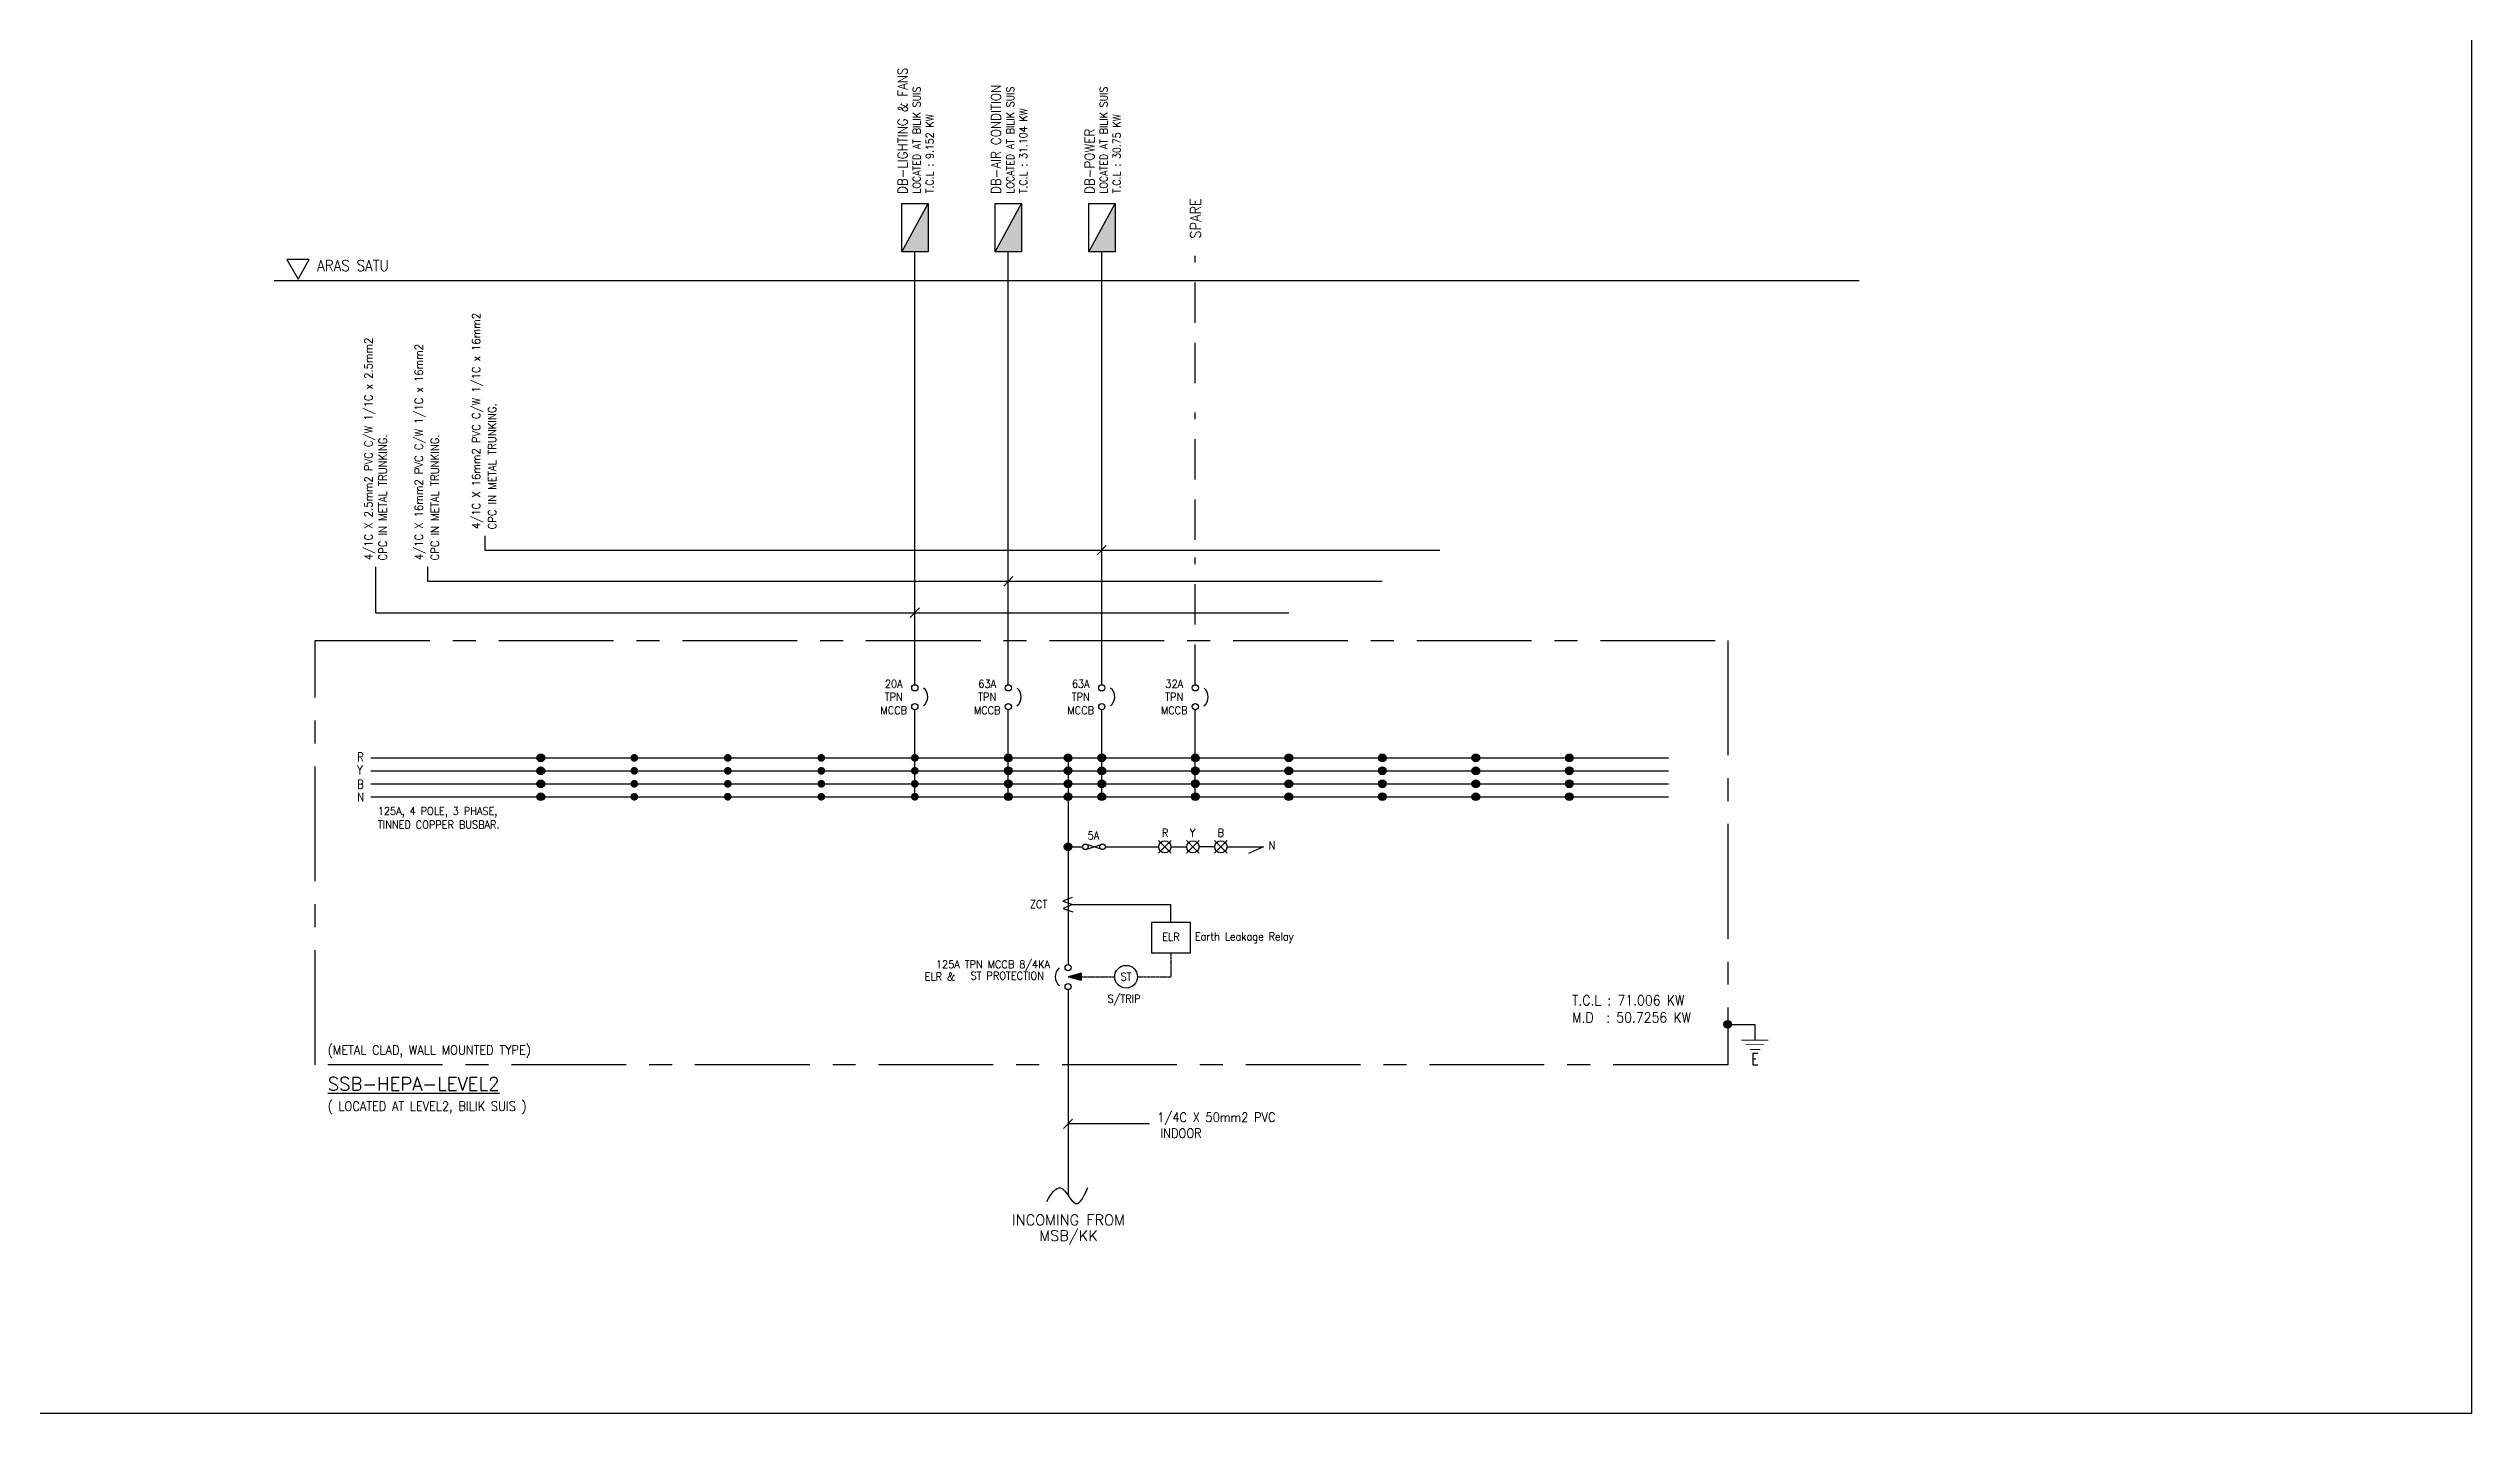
# Model space of a CAD drawing. Header units: millimetres. Extents: x 18708 to 781298, y -841 to 116768.
# Drawn here: x 675722 to 781298, y -841 to 58628 of the extents above; entities that cross this region are included whole.
import ezdxf
from ezdxf.enums import TextEntityAlignment as Align

# ---------------------------------------------------------------- set-up
doc = ezdxf.new("R2010")
doc.units = ezdxf.units.MM
for name, pattern in [('CENTERX2', [4, 2.5, -0.5, 0.5, -0.5]), ('DASHED', [0.75, 0.5, -0.25]), ('HIDDEN', [0.375, 0.25, -0.125])]:
    doc.linetypes.add(name, pattern=pattern)
for name, color, linetype in [('E-DB', 1, 'Continuous'), ('E-SCHEM', 7, 'Continuous'), ('L4', 5, 'Continuous'), ('SCHEM', 7, 'Continuous'), ('TEL', 3, 'Continuous'), ('TEXT', 2, 'Continuous')]:
    doc.layers.add(name, color=color, linetype=linetype)
doc.styles.add('230', font='ROMANS.SHX', dxfattribs={"height": 230})
doc.styles.add('300', font='ROMANS', dxfattribs={"width": 0.75, "height": 300})
doc.styles.add('400', font='ROMANS.shx', dxfattribs={"width": 0.8, "height": 4})
doc.styles.add('ROMANS', font='ROMANS', dxfattribs={"width": 0.7})

# ---------------------------------------------------------------- blocks, each defined once
blk = doc.blocks.new('E-DB')
at = {"layer": 'E-DB'}
for p, q in [((-440, 480), (440, 480)), ((-440, 480), (440, 0)), ((-440, 0), (-440, 480)), ((440, 480), (440, 0)), ((440, 0), (-440, 0))]:
    blk.add_line(p, q, dxfattribs=at)
at = {"layer": 'E-DB', "color": 7}
blk.add_solid([(-440, 0), (-440, 480), (440, 0)], dxfattribs=at)

msp = doc.modelspace()

# ---------------------------------------------------------------- hatches: boundary and pattern name
at = {"layer": 'E-SCHEM'}
for points in [[(697006, 27722, 1.0000001), (697343, 27722, 1.0000001)], [(701080, 27722, 1.0000001), (701416, 27722, 1.0000001)], [(705154, 27722, 1.0000001), (705490, 27722, 1.0000001)], [(709227, 27722, 1.0000001), (709564, 27722, 1.0000001)], [(713301, 27722, 1.0000001), (713638, 27722, 1.0000001)], [(717375, 27722, 1.0000001), (717712, 27722, 1.0000001)], [(719981, 27722, 1.0000001), (720318, 27722, 1.0000001)], [(721449, 27722, 1.0000001), (721785, 27722, 1.0000001)], [(725523, 27722, 1.0000001), (725859, 27722, 1.0000001)], [(729596, 27722, 1.0000001), (729933, 27722, 1.0000001)], [(733670, 27722, 1.0000001), (734007, 27722, 1.0000001)], [(737744, 27722, 1.0000001), (738080, 27722, 1.0000001)], [(741818, 27722, 1.0000001), (742154, 27722, 1.0000001)], [(697006, 27158, 1.0000001), (697343, 27158, 1.0000001)], [(697006, 26593, 1.0000001), (697343, 26593, 1.0000001)], [(701080, 27158, 1.0000001), (701416, 27158, 1.0000001)], [(701080, 26593, 1.0000001), (701416, 26593, 1.0000001)], [(705154, 27158, 1.0000001), (705490, 27158, 1.0000001)], [(705154, 26593, 1.0000001), (705490, 26593, 1.0000001)], [(709227, 27158, 1.0000001), (709564, 27158, 1.0000001)], [(709227, 26593, 1.0000001), (709564, 26593, 1.0000001)], [(713301, 27158, 1.0000001), (713638, 27158, 1.0000001)], [(713301, 26593, 1.0000001), (713638, 26593, 1.0000001)], [(717375, 27158, 1.0000001), (717712, 27158, 1.0000001)], [(717375, 26593, 1.0000001), (717712, 26593, 1.0000001)], [(719981, 27158, 1.0000001), (720318, 27158, 1.0000001)], [(719981, 26593, 1.0000001), (720318, 26593, 1.0000001)], [(721449, 27158, 1.0000001), (721785, 27158, 1.0000001)], [(721449, 26593, 1.0000001), (721785, 26593, 1.0000001)], [(725523, 27158, 1.0000001), (725859, 27158, 1.0000001)], [(725523, 26593, 1.0000001), (725859, 26593, 1.0000001)], [(729596, 27158, 1.0000001), (729933, 27158, 1.0000001)], [(729596, 26593, 1.0000001), (729933, 26593, 1.0000001)], [(733670, 27158, 1.0000001), (734007, 27158, 1.0000001)], [(733670, 26593, 1.0000001), (734007, 26593, 1.0000001)], [(737744, 27158, 1.0000001), (738080, 27158, 1.0000001)], [(737744, 26593, 1.0000001), (738080, 26593, 1.0000001)], [(741818, 27158, 1.0000001), (742154, 27158, 1.0000001)], [(741818, 26593, 1.0000001), (742154, 26593, 1.0000001)], [(697006, 26029, 1.0000001), (697343, 26029, 1.0000001)], [(701080, 26029, 1.0000001), (701416, 26029, 1.0000001)], [(705154, 26029, 1.0000001), (705490, 26029, 1.0000001)], [(709227, 26029, 1.0000001), (709564, 26029, 1.0000001)], [(713301, 26029, 1.0000001), (713638, 26029, 1.0000001)], [(717375, 26029, 1.0000001), (717712, 26029, 1.0000001)], [(719981, 26029, 1.0000001), (720318, 26029, 1.0000001)], [(721449, 26029, 1.0000001), (721785, 26029, 1.0000001)], [(725523, 26029, 1.0000001), (725859, 26029, 1.0000001)], [(729596, 26029, 1.0000001), (729933, 26029, 1.0000001)], [(733670, 26029, 1.0000001), (734007, 26029, 1.0000001)], [(737744, 26029, 1.0000001), (738080, 26029, 1.0000001)], [(741818, 26029, 1.0000001), (742154, 26029, 1.0000001)], [(719981, 23847, 1.0000001), (720318, 23847, 1.0000001)], [(748723, 16112, 1.0000001), (749059, 16112, 1.0000001)]]:
    msp.add_hatch(color=1, dxfattribs=at).paths.add_polyline_path(points)
at = {"layer": 'SCHEM', "linetype": 'Continuous'}
msp.add_hatch(color=256, dxfattribs=at).paths.add_polyline_path([(720718, 18336), (720149, 18188), (720718, 18041)])

# ---------------------------------------------------------------- linework, layer by layer
msp.add_lwpolyline([(421009, 114943), (781298, 114943), (781298, -841), (421009, -841)], close=True)
at = {"layer": 'E-SCHEM', "color": 1, "linetype": 'Continuous'}
for p, q in [((713470, 30909), (713470, 49766)), ((717543, 30909), (717543, 49766)), ((721617, 30909), (721617, 49766)), ((713470, 30909), (713470, 37835)), ((717543, 30909), (717543, 37835)), ((713470, 26029), (713470, 29820)), ((717543, 26029), (717543, 29820)), ((721617, 26029), (721617, 29820)), ((725691, 26029), (725691, 29820)), ((720149, 27722), (720149, 18714)), ((720149, 22195), (720149, 21794)), ((720149, 17625), (720149, 8660))]:
    msp.add_line(p, q, dxfattribs=at)
at = {"layer": 'E-SCHEM', "color": 9}
for p, q in [((694741, 37400), (694741, 36770)), ((689974, 36043), (689974, 34048)), ((692240, 36043), (692240, 35414)), ((694741, 36770), (736339, 36770)), ((692240, 35414), (733838, 35414)), ((689974, 34048), (729765, 34048)), ((723701, 11780), (720149, 11780))]:
    msp.add_line(p, q, dxfattribs=at)
at = {"layer": 'E-SCHEM', "color": 4, "linetype": 'Continuous'}
for p, q in [((721814, 36980), (721420, 36561)), ((717740, 35623), (717346, 35205)), ((713667, 34257), (713272, 33838)), ((689761, 27722), (746307, 27722)), ((689761, 27158), (746307, 27158)), ((689761, 26593), (746307, 26593)), ((689761, 26029), (746307, 26029)), ((720347, 11989), (719952, 11571))]:
    msp.add_line(p, q, dxfattribs=at)
at = {"layer": 'E-SCHEM'}
for p, q in [((724639, 24123), (724089, 23572)), ((724089, 24123), (724639, 23572)), ((725862, 24123), (725311, 23572)), ((725311, 24123), (725862, 23572)), ((726533, 24123), (727084, 23572)), ((727084, 24123), (726533, 23572)), ((720327, 21645), (719926, 21473)), ((719926, 21473), (720338, 21330)), ((720338, 21330), (719938, 21157)), ((719938, 21157), (720349, 21014))]:
    msp.add_line(p, q, dxfattribs=at)
for centre, radius in [((713470, 30774), 135), ((717543, 30774), 135), ((721617, 30774), 135), ((725691, 30774), 135), ((713470, 29955), 135), ((717543, 29955), 135), ((721617, 29955), 135), ((725691, 29955), 135), ((697174, 27722), 168), ((717543, 27722), 168), ((720149, 27722), 168), ((720149, 27722), 168), ((721617, 27722), 168), ((725691, 27722), 168), ((729765, 27722), 168), ((733838, 27722), 168), ((737912, 27722), 168), ((741986, 27722), 168), ((697174, 27158), 168), ((697174, 26593), 168), ((717543, 27158), 168), ((717543, 26593), 168), ((720149, 27158), 168), ((720149, 27158), 168), ((720149, 26593), 168), ((720149, 26593), 168), ((721617, 27158), 168), ((721617, 26593), 168), ((725691, 27158), 168), ((725691, 26593), 168), ((729765, 27158), 168), ((729765, 26593), 168), ((733838, 27158), 168), ((733838, 26593), 168), ((737912, 27158), 168), ((737912, 26593), 168), ((741986, 27158), 168), ((741986, 26593), 168), ((697174, 26029), 168), ((717543, 26029), 168), ((720149, 26029), 168), ((721617, 26029), 168), ((725691, 26029), 168), ((729765, 26029), 168), ((733838, 26029), 168), ((737912, 26029), 168), ((741986, 26029), 168), ((720149, 23847), 168), ((720149, 18580), 135), ((720149, 17760), 135), ((748891, 16112), 168)]:
    msp.add_circle(centre, radius, dxfattribs=at)
at = {"layer": 'E-SCHEM', "color": 1, "linetype": 'Continuous'}
for centre, start, end in [((713530, 30379), 308.52172, 49.94928), ((717604, 30379), 308.52172, 49.94928), ((721678, 30379), 308.52172, 49.94928), ((725752, 30379), 308.52172, 49.94928), ((720089, 18185), 130.05072, 231.47828)]:
    msp.add_arc(centre, 503, start, end, dxfattribs=at)
at = {"layer": 'E-SCHEM', "color": 1}
msp.add_spline([(719223, 8401), (719819, 8987), (720486, 8311), (721009, 9005)], degree=3, dxfattribs=at)
at = {"layer": 'L4', "color": 9, "linetype": 'CENTERX2', "ltscale": 2000}
msp.add_lwpolyline([(687341, 32843), (748891, 32843), (748891, 14348), (687341, 14348)], close=True, dxfattribs=at)
at = {"layer": 'SCHEM', "color": 10, "linetype": 'DASHED', "ltscale": 3500}
for p, q in [((725691, 44053), (725691, 49595)), ((725691, 37228), (725691, 42771)), ((725691, 30909), (725691, 36452))]:
    msp.add_line(p, q, dxfattribs=at)
at = {"layer": 'SCHEM'}
for p, q in [((720149, 23847), (720778, 23847)), ((720901, 23724), (721649, 23970)), ((721649, 23724), (720901, 23970)), ((721772, 23847), (724096, 23847)), ((724632, 23847), (725318, 23847)), ((726540, 23847), (725854, 23847)), ((727077, 23847), (728666, 23847)), ((728666, 23847), (728016, 23552)), ((728666, 23847), (728016, 23552)), ((720307, 21330), (724632, 21330)), ((724632, 20554), (724632, 21330)), ((720718, 18336), (720149, 18188)), ((720149, 18188), (720718, 18041)), ((720718, 18336), (720718, 18041)), ((750073, 16112), (750073, 15426))]:
    msp.add_line(p, q, dxfattribs=at)
at = {"layer": 'SCHEM', "linetype": 'HIDDEN'}
for p, q in [((724632, 19235), (724632, 18188)), ((720718, 18188), (722180, 18188)), ((723170, 18188), (724632, 18188))]:
    msp.add_line(p, q, dxfattribs=at)
at = {"layer": 'SCHEM', "color": 7}
msp.add_line((748891, 16112), (750073, 16112), dxfattribs=at)
at = {"layer": 'SCHEM', "color": 1, "elevation": 0}
msp.add_lwpolyline([(686596, 48581), (687087, 49431), (686105, 49431)], close=True, dxfattribs=at)
at = {"layer": 'SCHEM'}
msp.add_lwpolyline([(723785, 20554), (723785, 19235), (725480, 19235), (725480, 20554)], close=True, dxfattribs=at)
at = {"layer": 'SCHEM', "const_width": 34.3}
for points in [[(749481, 15426), (750665, 15426)], [(749652, 15242), (750468, 15242)], [(749864, 15017), (750311, 15017)]]:
    msp.add_lwpolyline(points, dxfattribs=at)
at = {"layer": 'SCHEM'}
for centre, radius in [((720901, 23847), 123), ((721649, 23847), 123), ((724364, 23847), 268), ((725586, 23847), 268), ((726808, 23847), 268), ((722675, 18188), 495)]:
    msp.add_circle(centre, radius, dxfattribs=at)
at = {"layer": 'TEL', "color": 8, "linetype": 'Continuous'}
msp.add_line((685554, 48524, 0), (754615, 48524, 0), dxfattribs=at)

# ---------------------------------------------------------------- block references
at = {"layer": 'E-DB', "color": 7, "xscale": 2.392031249939464, "yscale": 2.392031249939464, "zscale": 2.39203125, "rotation": 90}
for p in [(714051, 50819), (718125, 50819), (722199, 50819)]:
    msp.add_blockref('E-DB', p, dxfattribs=at)

# ---------------------------------------------------------------- texts
at = {"layer": 'E-SCHEM', "color": 6, "linetype": 'Continuous', "style": '400', "width": 0.9}
for s, height, p in [('DB-LIGHTING & FANS', 421, (713145, 52289)), ('DB-AIR CONDITION', 421, (717219, 52289)), ('DB-POWER', 421, (721292, 52289)), ('SPARE', 460.7, (725929, 50342))]:
    msp.add_text(s, height=height, rotation=90, dxfattribs=at).set_placement(p)
at = {"layer": 'E-SCHEM', "color": 7, "linetype": 'Continuous', "width": 0.9}
for s, height, style, p in [('LOCATED AT BILIK SUIS', 334.88, '400', (713721, 52304)), ('LOCATED AT BILIK SUIS', 334.88, '400', (717795, 52304)), ('T.C.L : 31.104 KW', 334.88, '400', (718362, 52313)), ('LOCATED AT BILIK SUIS', 334.88, '400', (721869, 52304)), ('T.C.L : 9.152 KW', 334.88, '400', (714288, 52313)), ('T.C.L : 30.75 KW', 334.88, '400', (722435, 52313)), ('4/1C X 16mm2 PVC C/W 1/1C x 16mm2 ', 357.96, '230', (694538, 37690, 0)), ('4/1C X 2.5mm2 PVC C/W 1/1C x 2.5mm2 ', 357.96, '230', (689843, 36334, 0)), ('4/1C X 16mm2 PVC C/W 1/1C x 16mm2 ', 357.96, '230', (692037, 36334, 0)), ('CPC IN METAL TRUNKING.', 357.96, '230', (695234, 37675, 0)), ('CPC IN METAL TRUNKING.', 357.96, '230', (690467, 36318, 0)), ('CPC IN METAL TRUNKING.', 357.96, '230', (692733, 36318, 0))]:
    msp.add_text(s, height=height, rotation=90, dxfattribs=dict(at, style=style)).set_placement(p)
at = {"layer": 'E-SCHEM', "color": 7, "linetype": 'Continuous'}
for s, height, style, width, p in [('ARAS SATU', 478.4, '400', 0.9, (687430, 48931, 0)), ('R', 386, '300', 0.8, (689175, 27566)), ('Y', 386, '300', 0.8, (689175, 27001)), ('B', 386, '300', 0.8, (689175, 26380)), ('N', 386, '300', 0.8, (689175, 25816)), ('125A, 4 POLE, 3 PHASE,', 345.51, '230', 0.9, (690073, 25235)), ('TINNED COPPER BUSBAR.', 345.51, '230', 0.9, (690073, 24643)), ('5A', 345.5, '230', 0.9, (721002, 24171)), ('R', 346, '230', 0.9, (724233, 24289)), ('Y', 346, '230', 0.9, (725452, 24289)), ('B', 346, '230', 0.9, (726660, 24289)), ('N', 346, '230', 0.9, (728885, 23737)), ('Earth Leakage Relay', 345.51, '230', 0.9, (725670, 19767)), ('S/TRIP', 345.5, '230', 0.9, (721866, 17055)), ('T.C.L : 71.006 KW', 441.92, '400', 0.9, (742110, 16939, 0)), ('M.D  : 50.7256 KW', 441.92, '400', 0.9, (742110, 16192, 0)), ('(METAL CLAD, WALL MOUNTED TYPE)', 403.1, '400', 0.9, (687892, 14795)), ('( LOCATED AT LEVEL2, BILIK SUIS )', 403.1, '400', 0.9, (687892, 12347)), ('1/4C X 50mm2 PVC', 403.1, '230', 0.9, (724039, 11864)), ('INDOOR', 403.1, '230', 0.9, (724167, 11170))]:
    msp.add_text(s, height=height, dxfattribs=dict(at, style=style, width=width)).set_placement(p)
at = {"layer": 'E-SCHEM', "color": 7, "linetype": 'Continuous', "style": '230', "width": 0.9}
for s, p in [('20A', (712552, 30776)), ('63A', (716625, 30776)), ('63A', (720699, 30776)), ('32A', (724773, 30776)), ('MCCB', (712552, 29622)), ('TPN', (712552, 30208)), ('MCCB', (716625, 29622)), ('TPN', (716625, 30208)), ('MCCB', (720699, 29622)), ('TPN', (720699, 30208)), ('MCCB', (724773, 29622)), ('TPN', (724773, 30208)), ('ELR', (724632, 19756))]:
    msp.add_text(s, height=345.5, dxfattribs=at).set_placement(p, align=Align.CENTER)
for s, height, p in [('ZCT', 345.5, (719243, 21172)), ('ELR &', 345.5, (715221, 18021, 0)), ('125A TPN MCCB 8/4KA', 345.51, (719362, 18555, 0)), ('ST PROTECTION', 345.51, (719095, 18059, 0))]:
    msp.add_text(s, height=height, dxfattribs=at).set_placement(p, align=Align.RIGHT)
msp.add_text('ST', height=345.5, dxfattribs=at).set_placement((722675, 18188), align=Align.MIDDLE_CENTER)
at = {"layer": 'E-SCHEM', "color": 1, "style": 'ROMANS'}
msp.add_text('%%USSB-HEPA-LEVEL2', height=575.85, dxfattribs=at).set_placement((687892, 13232))
for s, height, p in [('INCOMING FROM', 460.68, (720166, 7364)), ('MSB/KK', 460.7, (720166, 6675))]:
    msp.add_text(s, height=height, dxfattribs=at).set_placement(p, align=Align.CENTER)
at = {"layer": 'TEXT', "style": '230', "width": 0.75}
msp.add_text('E', height=509, dxfattribs=at).set_placement((749921, 14350))

doc.saveas('drawing.dxf')
